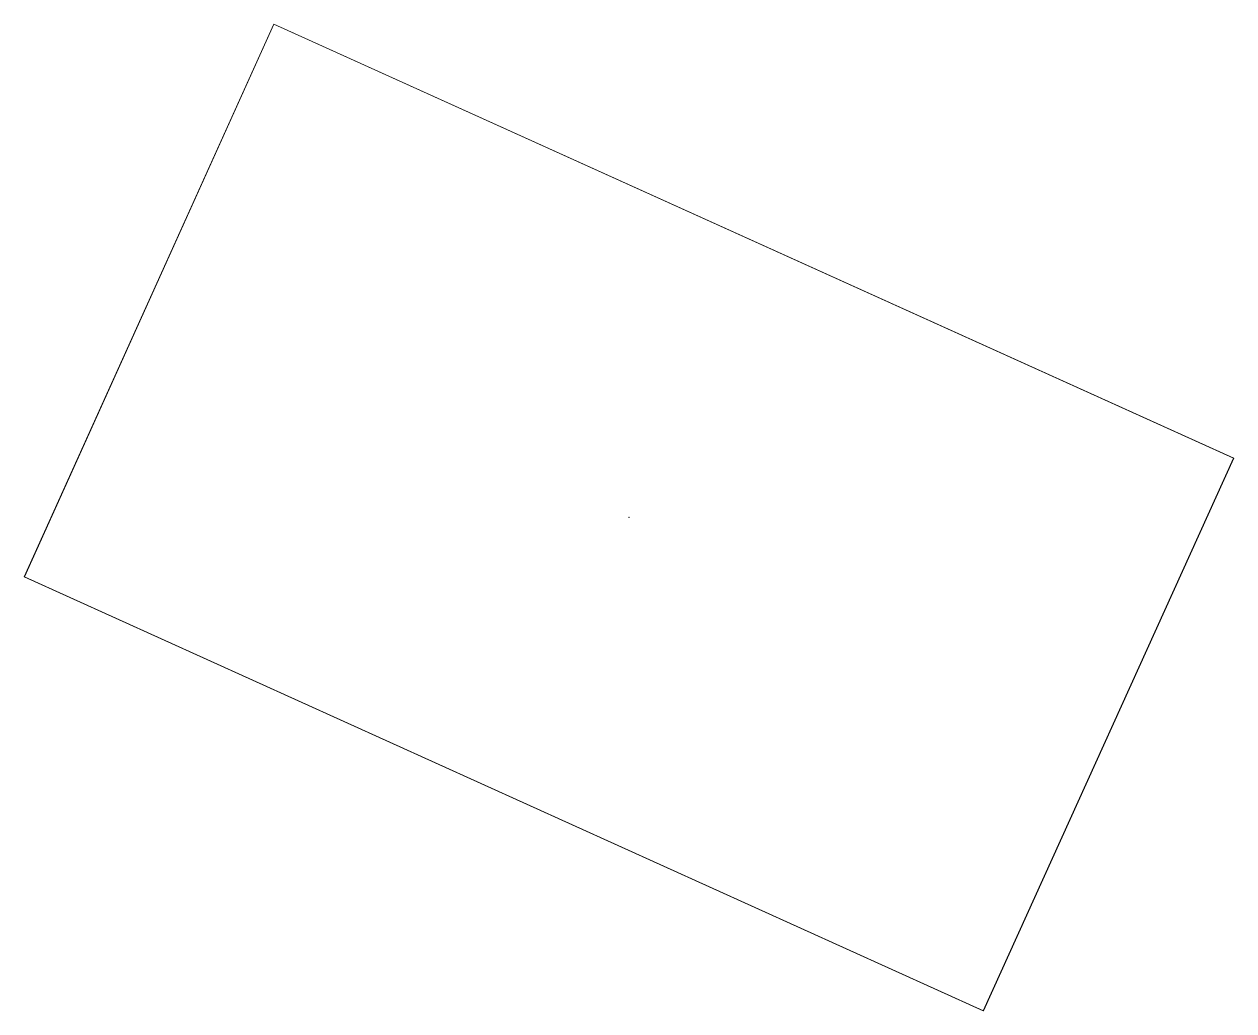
# Model space of a CAD drawing. Header units: millimetres. Extents: x 268438.64 to 268442.55, y 4274173.93 to 4274177.12.
import ezdxf

# ---------------------------------------------------------------- set-up
doc = ezdxf.new("R2010")
doc.units = ezdxf.units.MM
doc.layers.add('3D_KUYU_DAHILI', color=4, linetype='Continuous', lineweight=0)
doc.layers.add('INIT_COORD', color=170, linetype='Continuous', lineweight=0)

msp = doc.modelspace()

# ---------------------------------------------------------------- linework, layer by layer
at = {"layer": '3D_KUYU_DAHILI'}
for p, q in [((268439.45, 4274177.1184, 1470), (268439.45, 4274177.1184, 1290)), ((268442.5506, 4274175.7163, 1470), (268442.5498, 4274175.7163, 1290)), ((268438.6448, 4274175.3328, 1470), (268438.644, 4274175.3328, 1290)), ((268441.7422, 4274173.9307, 1470), (268441.7414, 4274173.9307, 1290))]:
    msp.add_line(p, q, dxfattribs=at)
at = {"layer": '3D_KUYU_DAHILI', "lineweight": 0}
for points in [[(268439.45, 4274177.1184, 1290), (268438.644, 4274175.3328, 1290), (268441.7414, 4274173.9307, 1290), (268442.5498, 4274175.7163, 1290), (268439.45, 4274177.1184, 1290)], [(268439.45, 4274177.1184, 1470), (268438.6448, 4274175.3328, 1470), (268441.7422, 4274173.9307, 1470), (268442.5506, 4274175.7163, 1470), (268439.45, 4274177.1184, 1470)]]:
    msp.add_polyline3d(points, close=True, dxfattribs=at)
at = {"layer": 'INIT_COORD'}
msp.add_point((268440.5969, 4274175.5246, 1470), dxfattribs=at)

doc.saveas('drawing.dxf')
